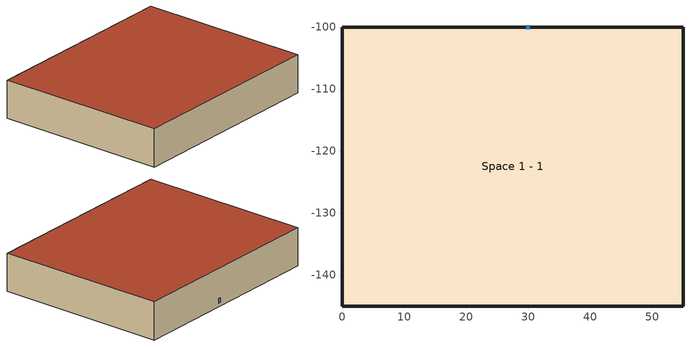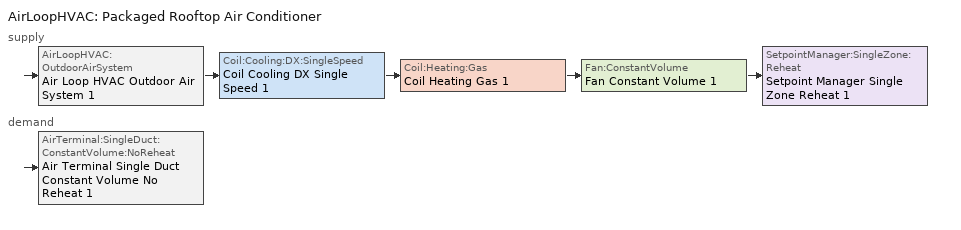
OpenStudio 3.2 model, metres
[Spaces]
Space 1 - 1
 floor ground: 0,-145 0,-100 55,-100 55,-145 z0
 wall outside: 55,-100 0,-100 0,-145 55,-145 55,-100 z0:10
 window: 30.3,-100 29.7,-100 z0.91:2.13
 roof outside: 55,-145 55,-100 0,-100 0,-145 z10
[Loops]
AirLoopHVAC 'Packaged Rooftop Air Conditioner'
 supply: AirLoopHVAC:OutdoorAirSystem 'Air Loop HVAC Outdoor Air System 1' > Coil:Cooling:DX:SingleSpeed 'Coil Cooling DX Single Speed 1' > Coil:Heating:Gas 'Coil Heating Gas 1' > Fan:ConstantVolume 'Fan Constant Volume 1' > SetpointManager:SingleZone:Reheat 'Setpoint Manager Single Zone Reheat 1'
 demand: AirTerminal:SingleDuct:ConstantVolume:NoReheat 'Air Terminal Single Duct Constant Volume No Reheat 1'
[Site]
Site 1: Latitude {deg}=39.7653; Longitude {deg}=39.7653
[ClimateZones]
Climate Zone Institution Name 1=ASHRAE; Climate Zone Document Name 1=ANSI/ASHRAE Standard 169; Climate Zone Document Year 1=2006; Climate Zone Institution Name 2=CEC; Climate Zone Document Name 2=California Climate Zone Descriptions; Climate Zone Document Year 2=1995
[Building]
Building 1: North Axis {deg}=-0
[Material]
G05 25mm wood: Roughness=MediumSmooth; Thickness {m}=0.0254; Conductivity {W/m-K}=0.15; Density {kg/m3}=608; Specific Heat {J/kg-K}=1630; Thermal Absorptance=0.9; Solar Absorptance=0.5; Visible Absorptance=0.5
[Construction]
Classroom Furnishings: G05 25mm wood
[SpaceType]
Classroom <16yrs_age NCC2019 Class 9b: Default Schedule Set=Classroom NCC2019 Class 9b School Schedule Set; Design Specification Outdoor Air Object=Classroom <16yrs_age 2012AS1668.2 Table A1 Ventilation
[DesignSpecification:OutdoorAir]
Classroom <16yrs_age 2012AS1668.2 Table A1 Ventilation: Outdoor Air Method=Maximum; Outdoor Air Flow per Person {m3/s-person}=0.012; Outdoor Air Flow per Floor Area {m3/s-m2}=0.00035
[AirLoopHVAC]
Packaged Rooftop Air Conditioner: Availability Schedule=Always On Discrete; Design Supply Air Flow Rate {m3/s}=autosize; Design Return Air Flow Fraction of Supply Air Flow=1
[Sizing:System]
Packaged Rooftop Air Conditioner: Type of Load to Size On=Sensible; Design Outdoor Air Flow Rate {m3/s}=Autosize; Central Heating Maximum System Air Flow Ratio=1; Preheat Design Temperature {C}=7; Preheat Design Humidity Ratio {kg-H2O/kg-Air}=0.008; Precool Design Temperature {C}=12.8; Precool Design Humidity Ratio {kg-H2O/kg-Air}=0.008; Central Cooling Design Supply Air Temperature {C}=12.8; Central Heating Design Supply Air Temperature {C}=40; Sizing Option=NonCoincident; 100% Outdoor Air in Cooling=Yes; 100% Outdoor Air in Heating=Yes; Central Cooling Design Supply Air Humidity Ratio {kg-H2O/kg-Air}=0.0085; Central Heating Design Supply Air Humidity Ratio {kg-H2O/kg-Air}=0.008; Cooling Design Air Flow Method=DesignDay; Cooling Design Air Flow Rate {m3/s}=0; Heating Design Air Flow Method=DesignDay; Heating Design Air Flow Rate {m3/s}=0; System Outdoor Air Method=VentilationRateProcedure; Zone Maximum Outdoor Air Fraction=1; Cooling Supply Air Flow Rate Per Floor Area {m3/s-m2}=0.00996765; Cooling Fraction of Autosized Cooling Supply Air Flow Rate=1; Cooling Supply Air Flow Rate Per Unit Cooling Capacity {m3/s-W}=3.94755e-05; Heating Supply Air Flow Rate Per Floor Area {m3/s-m2}=0.00996765; Heating Fraction of Autosized Heating Supply Air Flow Rate=1; Heating Fraction of Autosized Cooling Supply Air Flow Rate=1; Heating Supply Air Flow Rate Per Unit Heating Capacity {m3/s-W}=3.15882e-05; Cooling Design Capacity Method=CoolingDesignCapacity; Cooling Design Capacity {W}=autosize; Cooling Design Capacity Per Floor Area {W/m2}=234.7; Fraction of Autosized Cooling Design Capacity=1; Heating Design Capacity Method=HeatingDesignCapacity; Heating Design Capacity {W}=autosize; Heating Design Capacity Per Floor Area {W/m2}=157; Fraction of Autosized Heating Design Capacity=1; Central Cooling Capacity Control Method=OnOff
[Fan:ConstantVolume]
Fan Constant Volume 1: Availability Schedule=Always On Discrete; Pressure Rise {Pa}=500; Maximum Flow Rate {m3/s}=AutoSize
[Coil:Heating:Gas]
Coil Heating Gas 1: Availability Schedule=Always On Discrete; Gas Burner Efficiency=0.8; Nominal Capacity {W}=AutoSize; Parasitic Electric Load {W}=0; Parasitic Gas Load {W}=0
[Coil:Cooling:DX:SingleSpeed]
Coil Cooling DX Single Speed 1: Availability Schedule=Always On Discrete; Rated Total Cooling Capacity {W}=autosize; Rated Sensible Heat Ratio=autosize; Rated COP {W/W}=3; Rated Air Flow Rate {m3/s}=autosize; Rated Evaporator Fan Power Per Volume Flow Rate {W/(m3/s)}=773.3; Total Cooling Capacity Function of Temperature Curve=Curve Biquadratic 1; Total Cooling Capacity Function of Flow Fraction Curve=Curve Quadratic 1; Energy Input Ratio Function of Temperature Curve=Curve Biquadratic 2; Energy Input Ratio Function of Flow Fraction Curve=Curve Quadratic 2; Part Load Fraction Correlation Curve=Curve Quadratic 3; Minimum Outdoor Dry-Bulb Temperature for Compressor Operation {C}=-25; Condenser Type=AirCooled; Evaporative Condenser Effectiveness=0; Evaporative Condenser Air Flow Rate {m3/s}=Autosize; Evaporative Condenser Pump Rated Power Consumption {W}=Autosize; Crankcase Heater Capacity {W}=0; Maximum Outdoor Dry-Bulb Temperature for Crankcase Heater Operation {C}=0; Basin Heater Capacity {W/K}=0; Basin Heater Setpoint Temperature {C}=10
[SetpointManager:SingleZone:Reheat]
Setpoint Manager Single Zone Reheat 1: Minimum Supply Air Temperature {C}=-99; Maximum Supply Air Temperature {C}=99
[Controller:OutdoorAir]
Controller Outdoor Air 1: Minimum Outdoor Air Flow Rate {m3/s}=0; Maximum Outdoor Air Flow Rate {m3/s}=Autosize; Economizer Control Type=NoEconomizer; Economizer Control Action Type=ModulateFlow; Economizer Maximum Limit Dry-Bulb Temperature {C}=28; Economizer Maximum Limit Enthalpy {J/kg}=64000; Economizer Minimum Limit Dry-Bulb Temperature {C}=-100; Lockout Type=NoLockout; Minimum Limit Type=FixedMinimum; Controller Mechanical Ventilation=Controller Mechanical Ventilation 1; High Humidity Control=No; Heat Recovery Bypass Control Type=BypassWhenWithinEconomizerLimits
[Controller:MechanicalVentilation]
Controller Mechanical Ventilation 1: Availability Schedule=Always On Discrete; Demand Controlled Ventilation=Yes; System Outdoor Air Method=ZoneSum
[AirLoopHVAC:OutdoorAirSystem]
Air Loop HVAC Outdoor Air System 1: Controller=Controller Outdoor Air 1
[AirTerminal:SingleDuct:ConstantVolume:NoReheat]
Air Terminal Single Duct Constant Volume No Reheat 1: Availability Schedule=Always On Discrete; Maximum Air Flow Rate {m3/s}=AutoSize
[SpaceInfiltration:DesignFlowRate]
NCC2019 JVb.2.d Infiltration: Space or SpaceType=Classroom <16yrs_age NCC2019 Class 9b; Schedule=Infiltration Sched Class 9b school NCC2019 Table 2j per JVb.2.d; Design Flow Rate Calculation Method=AirChanges/Hour; Flow per Exterior Surface Area {m3/s-m2}=0; Air Changes per Hour {1/hr}=1
[People:Definition]
School—general classroom NCC2019 Table D1.13: Number of People Calculation Method=Area/Person; Space Floor Area per Person {m2/person}=2; Fraction Radiant=0.3; Enable ASHRAE 55 Comfort Warnings=Yes; Thermal Comfort Model Type 1=AdaptiveASH55
[Lights:Definition]
School - general purpose NCC2019 J6 Table J6.2a T-8 LED: Design Level Calculation Method=Watts/Area; Watts per Space Floor Area {W/m2}=4.5; Fraction Radiant=0.75; Fraction Visible=0.25
[ElectricEquipment:Definition]
Class 9b School NCC2019 JVc Table 2l: Design Level Calculation Method=Watts/Area; Watts per Space Floor Area {W/m2}=5; Fraction Radiant=0.5
[InternalMass:Definition]
Internal Mass Definition - Classroom Furnishings: Construction=Classroom Furnishings; Design Level Calculation Method=SurfaceArea/Area; Surface Area per Space Floor Area=4
[People]
Classroom <16yrs_age People: People Definition=School—general classroom NCC2019 Table D1.13; Space or SpaceType=Classroom <16yrs_age NCC2019 Class 9b; Multiplier=1
[Lights]
Classroom <16yrs_age Lights: Lights Definition=School - general purpose NCC2019 J6 Table J6.2a T-8 LED; Space or SpaceType=Classroom <16yrs_age NCC2019 Class 9b; Fraction Replaceable=1
[ElectricEquipment]
Classroom <16yrs_age Electric Equipment: Electric Equipment Definition=Class 9b School NCC2019 JVc Table 2l; Space or SpaceType=Classroom <16yrs_age NCC2019 Class 9b
[InternalMass]
Internal Mass - Classroom Furnishings: Internal Mass Definition=Internal Mass Definition - Classroom Furnishings; Space or SpaceType=Classroom <16yrs_age NCC2019 Class 9b; Multiplier=1
[DefaultScheduleSet]
Classroom NCC2019 Class 9b School Schedule Set: Hours of Operation Schedule=HVAC Operation Sched Class 9b school NCC2019 Table 2j; Number of People Schedule=Occupancy Sched Class 9b school NCC2019 Table 2j; People Activity Level Schedule=Occ Heat Gain Sched Other applications NCC2019 Table 2n; Lighting Schedule=Lighting Sched Class 9b school NCC2019 Table 2j; Electric Equipment Schedule=Equipment Sched Class 9b school NCC2019 Table 2j; Infiltration Schedule=Infiltration Sched Class 9b school NCC2019 Table 2j per JVb.2.d
[Space]
Space 1 - 1: Space Type=Classroom <16yrs_age NCC2019 Class 9b; Building Story=Story 1; Thermal Zone=Thermal Zone 1
[ThermalZone]
Thermal Zone 1: Multiplier=1; Use Ideal Air Loads=No
[Sizing:Zone]
Thermal Zone 1: Zone Cooling Design Supply Air Temperature Input Method=SupplyAirTemperature; Zone Cooling Design Supply Air Temperature {C}=14; Zone Cooling Design Supply Air Temperature Difference {deltaC}=11.11; Zone Heating Design Supply Air Temperature Input Method=SupplyAirTemperature; Zone Heating Design Supply Air Temperature {C}=40; Zone Heating Design Supply Air Temperature Difference {deltaC}=11.11; Zone Cooling Design Supply Air Humidity Ratio {kg-H2O/kg-air}=0.0085; Zone Heating Design Supply Air Humidity Ratio {kg-H2O/kg-air}=0.008; Cooling Design Air Flow Method=DesignDay; Heating Design Air Flow Method=DesignDay; Account for Dedicated Outdoor Air System=No; Dedicated Outdoor Air System Control Strategy=NeutralSupplyAir; Dedicated Outdoor Air Low Setpoint Temperature for Design {C}=autosize; Dedicated Outdoor Air High Setpoint Temperature for Design {C}=autosize
[BuildingStory]
Story 1: Nominal Z Coordinate {m}=0; Nominal Floor to Floor Height {m}=2.4384; Nominal Floor to Ceiling Height {m}=2.4384
[Schedule:Constant]
Always On Discrete: Value=1
[Curve:Biquadratic] Minimum Value of x=17; Maximum Value of x=22; Minimum Value of y=13; Maximum Value of y=46
Name | Coefficient1 Constant | Coefficient2 x | Coefficient3 x**2 | Coefficient4 y | Coefficient5 y**2 | Coefficient6 x*y
Curve Biquadratic 1 | 0.942588 | 0.00954335 | 0.00068377 | -0.0110427 | 5.249e-06 | -9.72e-06
Curve Biquadratic 2 | 0.342414 | 0.034885 | -0.0006237 | 0.00497722 | 0.000437951 | -0.000728028
[Curve:Quadratic]
Name | Coefficient1 Constant | Coefficient2 x | Coefficient3 x**2 | Minimum Value of x | Maximum Value of x
Curve Quadratic 1 | 0.8 | 0.2 | 0 | 0.5 | 1.5
Curve Quadratic 2 | 1.1552 | -0.1808 | 0.0256 | 0.5 | 1.5
Curve Quadratic 3 | 0.85 | 0.15 | 0 | 0 | 1
[Schedule:Ruleset]
Name | Default Day Schedule | Summer Design Day Schedule | Winter Design Day Schedule
Infiltration Sched Class 9b school NCC2019 Table 2j per JVb.2.d | Schedule Day 3 | Schedule Day 22 | Schedule Day 21
Occupancy Sched Class 9b school NCC2019 Table 2j | Schedule Day 6 | Schedule Day 9 | Schedule Day 10
Lighting Sched Class 9b school NCC2019 Table 2j | Schedule Day 1 | Schedule Day 11 | Schedule Day 12
Equipment Sched Class 9b school NCC2019 Table 2j | Schedule Day 2 | Schedule Day 15 | Schedule Day 14
HVAC Operation Sched Class 9b school NCC2019 Table 2j | Schedule Day 4 | Schedule Day 17 | Schedule Day 16
Occ Heat Gain Sched Other applications NCC2019 Table 2n | Schedule Day 13 | Schedule Day 19 | Schedule Day 20
[Schedule:Day]
Schedule Day 3: 7, 0, 0.7, 24, 0, 0.35
Schedule Day 6: 7, 0, 0, 8, 0, 0.05, 9, 0, 0.75, 12, 0, 0.9, 14, 0, 0.5, 15, 0, 0.9, 16, 0, 0.7, 17, 0, 0.5, 20, 0, 0.2, 21, 0, 0.1, 24, 0, 0.05
Schedule Day 7; Schedule Day 10; Schedule Day 12; Schedule Day 14: 24, 0, 0
Schedule Day 9; Schedule Day 11; Schedule Day 15; Schedule Day 16; Schedule Day 17: 24, 0, 1
Schedule Day 1: 7, 0, 0.05, 8, 0, 0.3, 9, 0, 0.85, 12, 0, 0.95, 14, 0, 0.8, 15, 0, 0.95, 16, 0, 0.9, 17, 0, 0.7, 20, 0, 0.2, 21, 0, 0.1, 24, 0, 0.05
Schedule Day 2: 7, 0, 0.05, 8, 0, 0.3, 9, 0, 0.85, 12, 0, 0.95, 14, 0, 0.7, 15, 0, 0.95, 16, 0, 0.8, 17, 0, 0.6, 20, 0, 0.2, 21, 0, 0.1, 24, 0, 0.05
Schedule Day 4: 7, 0, 0, 17, 0, 1, 24, 0, 0
Schedule Day 5; Schedule Day 8: 24, 0, 0.05
Schedule Day 13; Schedule Day 19; Schedule Day 20: 24, 0, 130
Schedule Day 21; Schedule Day 22: 24, 0, 0.7
[Schedule:Rule] Rule Order=0; Apply Sunday=Yes; Apply Saturday=Yes
Name | Schedule Ruleset | Day Schedule
Occupancy Sched Class 9b school NCC2019 Table 2j Sat-Sun | Occupancy Sched Class 9b school NCC2019 Table 2j | Schedule Day 7
Lighting Sched Class 9b school NCC2019 Table 2j Sat-Sun | Lighting Sched Class 9b school NCC2019 Table 2j | Schedule Day 5
Equipment Sched Class 9b school NCC2019 Table 2j Sat-Sun | Equipment Sched Class 9b school NCC2019 Table 2j | Schedule Day 8
